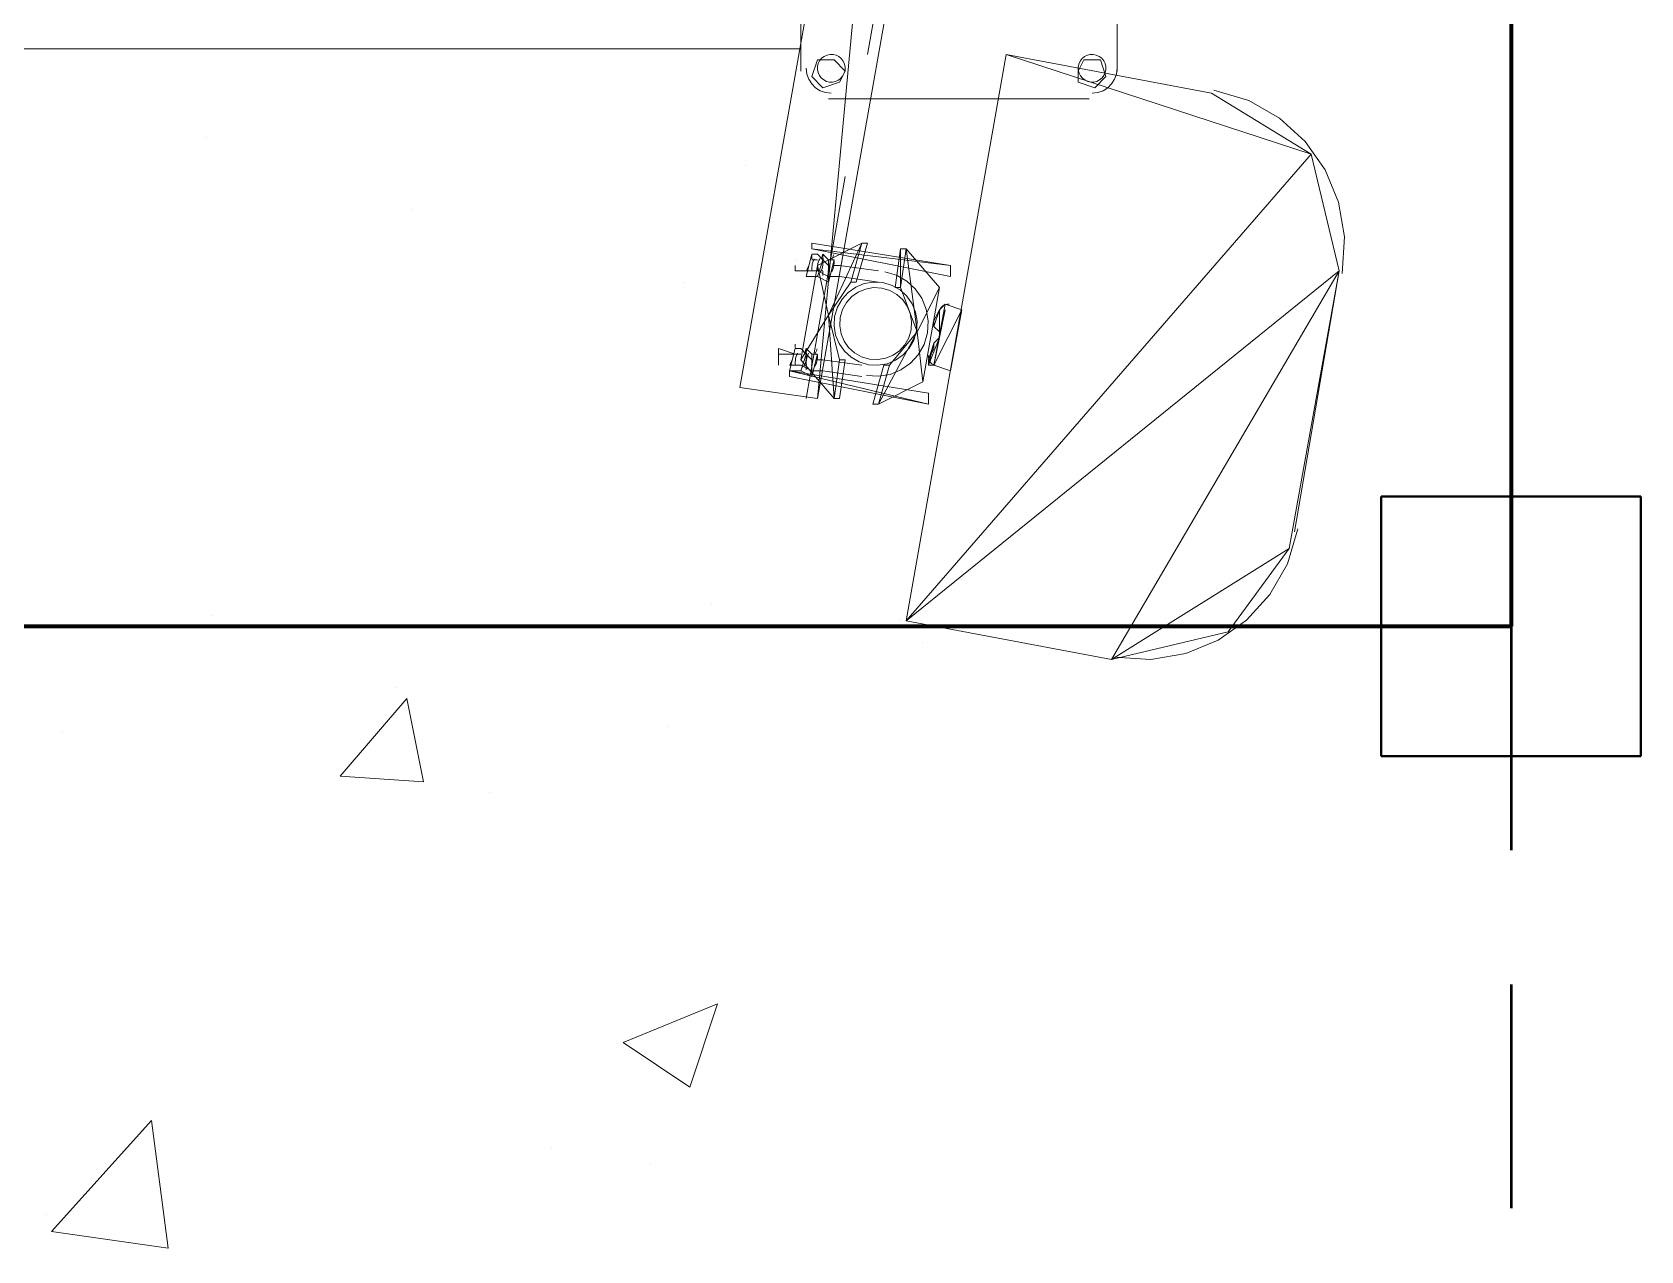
# Paper-space layout '03 Scan Locations' of a CAD drawing. Header units: millimetres. Extents: x 5 to 415, y 5 to 292.
# Drawn here: x 258.52 to 276.5, y 54.57 to 68.18 of the extents above; entities that cross this region are included whole.
import ezdxf

# ---------------------------------------------------------------- set-up
doc = ezdxf.new("R2010")
doc.units = ezdxf.units.MM
doc.linetypes.add('DASHED_REVIEW', pattern=[4, 2.5, -1.5])
for name, color, linetype in [('BEAMS', 7, 'Continuous'), ('EXISTING', 7, 'Continuous'), ('LOAD_BEARING_WALLS', 7, 'Continuous'), ('PHOTO_COLUMNS', 7, 'Continuous'), ('PROPOSED', 7, 'Continuous')]:
    doc.layers.add(name, color=color, linetype=linetype)

# ---------------------------------------------------------------- blocks, each defined once
blk = doc.blocks.new('SHEET_03')
at = {"layer": 'BEAMS', "color": 7, "linetype": 'DASHED_REVIEW', "lineweight": 50}
blk.add_line((275.046, 61.542), (275.046, 39.47), dxfattribs=at)
at = {"layer": 'EXISTING', "color": 254, "linetype": 'Continuous', "lineweight": 30}
blk.add_line((275.046, 155.658), (275.046, 61.542), dxfattribs=at)
at = {"layer": 'EXISTING', "color": 254, "linetype": 'Continuous', "lineweight": 13}
for p, q in [((268.288, 74.686), (266.428, 64.208)), ((267.296, 64.084), (268.288, 74.686)), ((269.156, 74.562), (267.296, 64.084)), ((269.404, 67.928), (268.288, 61.604)), ((268.288, 61.604), (269.404, 67.928)), ((269.404, 67.928), (271.698, 67.494)), ((272.814, 66.812), (269.404, 67.928)), ((271.698, 67.494), (272.814, 66.812)), ((260.476, 66.998), (260.476, 66.998)), ((266.49, 66.688), (266.49, 66.688)), ((268.288, 61.604), (272.814, 66.812)), ((272.814, 66.812), (273.124, 65.51)), ((262.77, 66.192), (262.77, 66.192)), ((267.234, 65.82), (267.234, 65.758)), ((268.784, 65.572), (267.234, 65.82)), ((267.296, 65.572), (267.792, 65.82)), ((267.792, 65.82), (267.296, 65.572)), ((267.792, 65.82), (267.42, 65.014)), ((267.668, 65.386), (267.792, 65.82)), ((267.854, 65.82), (267.73, 65.386)), ((267.73, 65.386), (267.854, 65.82)), ((267.854, 65.82), (267.792, 65.82)), ((267.234, 65.758), (268.784, 65.572)), ((268.784, 65.448), (267.234, 65.758)), ((268.164, 65.324), (268.226, 65.758)), ((268.226, 65.758), (268.226, 65.324)), ((268.226, 65.324), (268.288, 65.758)), ((268.226, 65.758), (268.288, 65.758)), ((268.288, 65.758), (268.412, 64.828)), ((268.412, 64.828), (268.288, 65.758)), ((268.288, 65.758), (268.66, 65.324)), ((267.296, 65.572), (267.11, 64.518)), ((267.42, 65.014), (267.296, 65.572)), ((273.124, 65.51), (268.288, 61.604)), ((268.784, 65.572), (268.784, 65.448)), ((270.582, 61.17), (273.124, 65.51)), ((273.124, 65.51), (272.566, 62.41)), ((265.808, 65.386), (265.808, 65.386)), ((267.42, 65.014), (267.668, 65.386)), ((267.668, 65.386), (267.73, 65.386)), ((268.226, 65.324), (268.164, 65.324)), ((268.412, 64.828), (268.226, 65.324)), ((268.66, 65.324), (268.412, 64.828)), ((268.474, 64.27), (268.66, 65.324)), ((268.66, 65.324), (268.474, 64.27)), ((268.722, 65.138), (268.598, 64.456)), ((268.66, 65.076), (268.598, 64.89)), ((268.598, 64.89), (268.66, 65.076)), ((268.598, 64.456), (268.908, 65.076)), ((268.598, 64.952), (268.66, 65.076)), ((268.66, 65.076), (268.722, 65.138)), ((268.66, 65.076), (268.66, 64.828)), ((268.66, 64.828), (268.66, 65.076)), ((268.66, 65.076), (268.66, 64.766)), ((268.722, 65.076), (268.66, 64.766)), ((268.908, 65.076), (268.722, 65.138)), ((268.722, 65.138), (268.908, 65.076)), ((268.908, 65.076), (268.784, 64.394)), ((267.11, 64.518), (267.42, 65.014)), ((267.42, 65.014), (267.11, 64.518)), ((267.482, 64.084), (267.42, 65.014)), ((267.42, 65.014), (267.544, 64.518)), ((267.544, 64.518), (267.42, 65.014)), ((268.598, 64.89), (268.598, 64.952)), ((268.66, 64.828), (268.598, 64.89)), ((268.412, 64.828), (267.978, 64.022)), ((267.978, 64.022), (268.412, 64.828)), ((268.102, 64.456), (268.412, 64.828)), ((268.412, 64.828), (268.474, 64.27)), ((268.66, 64.766), (268.536, 64.456)), ((268.598, 64.704), (268.536, 64.518)), ((268.536, 64.518), (268.598, 64.704)), ((268.598, 64.704), (268.536, 64.456)), ((268.598, 64.456), (268.66, 64.766)), ((268.598, 64.704), (268.66, 64.766)), ((268.598, 64.642), (268.598, 64.704)), ((268.66, 64.766), (268.66, 64.828)), ((268.536, 64.518), (268.598, 64.642)), ((266.986, 64.394), (266.986, 64.332)), ((268.536, 64.022), (266.986, 64.394)), ((266.986, 64.394), (268.536, 64.146)), ((267.11, 64.518), (267.482, 64.084)), ((267.544, 64.518), (267.482, 64.084)), ((267.482, 64.084), (267.544, 64.518)), ((267.606, 64.518), (267.544, 64.084)), ((267.544, 64.084), (267.606, 64.518)), ((267.606, 64.518), (267.544, 64.518)), ((268.04, 64.456), (267.916, 64.022)), ((267.916, 64.022), (268.04, 64.456)), ((267.978, 64.022), (268.102, 64.456)), ((268.04, 64.456), (268.102, 64.456)), ((268.536, 64.456), (268.536, 64.518)), ((268.598, 64.456), (268.536, 64.456)), ((268.784, 64.394), (268.598, 64.456)), ((266.428, 64.208), (267.296, 64.084)), ((266.986, 64.332), (268.536, 64.022)), ((268.474, 64.27), (267.978, 64.022)), ((267.482, 64.084), (267.544, 64.084)), ((267.978, 64.022), (267.916, 64.022)), ((268.536, 64.146), (268.536, 64.022)), ((272.566, 62.41), (270.582, 61.17)), ((271.884, 61.48), (272.566, 62.41)), ((272.566, 62.41), (271.884, 61.48)), ((260.538, 61.666), (260.538, 61.666)), ((266.118, 61.79), (266.118, 61.79)), ((268.226, 61.604), (268.226, 61.604)), ((268.288, 61.604), (270.582, 61.17)), ((270.582, 61.17), (268.288, 61.604)), ((270.582, 61.17), (271.884, 61.48)), ((271.884, 61.48), (270.582, 61.17)), ((268.474, 61.356), (268.474, 61.356)), ((262.584, 60.86), (262.584, 60.86)), ((261.964, 59.868), (262.708, 60.736)), ((262.894, 59.806), (262.708, 60.736)), ((265.622, 60.426), (265.622, 60.426)), ((258.864, 60.364), (258.864, 60.364)), ((261.964, 59.868), (262.894, 59.806)), ((263.638, 59.682), (263.638, 59.682)), ((265.126, 56.892), (266.18, 57.326)), ((265.87, 56.396), (266.18, 57.326)), ((265.126, 56.892), (265.87, 56.396)), ((258.74, 54.784), (259.856, 56.024)), ((259.856, 56.024), (260.042, 54.598)), ((264.32, 55.714), (264.32, 55.714)), ((265.436, 55.528), (265.436, 55.528)), ((258.678, 54.97), (258.678, 54.97)), ((258.74, 54.784), (260.042, 54.598))]:
    blk.add_line(p, q, dxfattribs=at)
at = {"layer": 'LOAD_BEARING_WALLS', "color": 7, "linetype": 'Continuous', "lineweight": 70}
for p in [(275.046, 155.658), (53.396, 61.542)]:
    blk.add_line(p, (275.046, 61.542), dxfattribs=at)
at = {"layer": 'PHOTO_COLUMNS', "color": 7, "linetype": 'Continuous', "lineweight": 40}
for p, q in [((273.596, 62.992), (276.496, 62.992)), ((273.596, 60.092), (273.596, 62.992)), ((276.496, 62.992), (276.496, 60.092)), ((276.496, 60.092), (273.596, 60.092))]:
    blk.add_line(p, q, dxfattribs=at)
at = {"layer": 'PROPOSED', "color": 250, "linetype": 'Continuous', "lineweight": 13}
for p, q in [((268.35, 70.718), (267.854, 67.928)), ((270.644, 70.656), (270.644, 67.742)), ((267.11, 67.742), (267.11, 68.734)), ((267.11, 67.99), (246.464, 67.99)), ((267.172, 67.773), (267.179, 67.709)), ((267.234, 67.68), (267.296, 67.866)), ((267.296, 67.866), (267.482, 67.866)), ((267.305, 67.826), (267.297, 67.793)), ((267.297, 67.793), (267.297, 67.759)), ((267.297, 67.759), (267.303, 67.726)), ((267.321, 67.857), (267.305, 67.826)), ((267.343, 67.885), (267.321, 67.857)), ((267.372, 67.906), (267.343, 67.885)), ((267.404, 67.921), (267.372, 67.906)), ((267.437, 67.927), (267.404, 67.921)), ((267.471, 67.927), (267.437, 67.927)), ((267.504, 67.919), (267.471, 67.927)), ((267.482, 67.866), (267.606, 67.742)), ((267.535, 67.903), (267.504, 67.919)), ((267.563, 67.881), (267.535, 67.903)), ((267.584, 67.852), (267.563, 67.881)), ((267.599, 67.82), (267.584, 67.852)), ((267.605, 67.787), (267.599, 67.82)), ((267.605, 67.753), (267.605, 67.787)), ((271.698, 67.494), (269.404, 67.928)), ((270.272, 67.866), (270.21, 67.742)), ((270.217, 67.82), (270.211, 67.787)), ((270.211, 67.787), (270.211, 67.753)), ((270.232, 67.852), (270.217, 67.82)), ((270.253, 67.881), (270.232, 67.852)), ((270.281, 67.903), (270.253, 67.881)), ((270.458, 67.866), (270.272, 67.866)), ((270.312, 67.919), (270.281, 67.903)), ((270.345, 67.927), (270.312, 67.919)), ((270.379, 67.927), (270.345, 67.927)), ((270.412, 67.921), (270.379, 67.927)), ((270.444, 67.906), (270.412, 67.921)), ((270.473, 67.885), (270.444, 67.906)), ((270.52, 67.68), (270.458, 67.866)), ((270.495, 67.857), (270.473, 67.885)), ((270.511, 67.826), (270.495, 67.857)), ((270.519, 67.793), (270.511, 67.826)), ((270.513, 67.726), (270.519, 67.759)), ((270.519, 67.759), (270.519, 67.793)), ((270.637, 67.709), (270.644, 67.773)), ((267.179, 67.709), (267.2, 67.65)), ((267.2, 67.65), (267.233, 67.599)), ((267.233, 67.599), (267.276, 67.555)), ((267.358, 67.556), (267.234, 67.68)), ((267.303, 67.726), (267.318, 67.694)), ((267.318, 67.694), (267.339, 67.665)), ((267.339, 67.665), (267.367, 67.643)), ((267.544, 67.618), (267.358, 67.556)), ((267.367, 67.643), (267.398, 67.627)), ((267.398, 67.627), (267.431, 67.619)), ((267.42, 67.742), (267.42, 67.742)), ((267.431, 67.619), (267.465, 67.619)), ((267.465, 67.619), (267.498, 67.625)), ((267.498, 67.625), (267.53, 67.64)), ((267.53, 67.64), (267.559, 67.661)), ((267.606, 67.742), (267.544, 67.618)), ((267.559, 67.661), (267.581, 67.689)), ((267.581, 67.689), (267.597, 67.72)), ((267.597, 67.72), (267.605, 67.753)), ((270.21, 67.742), (270.21, 67.618)), ((270.21, 67.618), (270.396, 67.556)), ((270.211, 67.753), (270.219, 67.72)), ((270.219, 67.72), (270.235, 67.689)), ((270.235, 67.689), (270.257, 67.661)), ((270.257, 67.661), (270.286, 67.64)), ((270.286, 67.64), (270.318, 67.625)), ((270.318, 67.625), (270.351, 67.619)), ((270.334, 67.742), (270.334, 67.742)), ((270.351, 67.619), (270.385, 67.619)), ((270.385, 67.619), (270.418, 67.627)), ((270.396, 67.556), (270.52, 67.68)), ((270.418, 67.627), (270.449, 67.643)), ((270.449, 67.643), (270.477, 67.665)), ((270.477, 67.665), (270.498, 67.694)), ((270.498, 67.694), (270.513, 67.726)), ((270.54, 67.555), (270.583, 67.599)), ((270.583, 67.599), (270.616, 67.65)), ((270.616, 67.65), (270.637, 67.709)), ((267.276, 67.555), (267.328, 67.522)), ((267.328, 67.522), (267.387, 67.501)), ((267.387, 67.501), (267.451, 67.494)), ((270.334, 67.432), (267.42, 67.432)), ((270.365, 67.494), (270.429, 67.501)), ((270.429, 67.501), (270.488, 67.522)), ((270.488, 67.522), (270.54, 67.555)), ((272.117, 67.413), (271.726, 67.529)), ((272.46, 67.217), (272.117, 67.413)), ((272.747, 66.955), (272.46, 67.217)), ((272.969, 66.638), (272.747, 66.955)), ((267.606, 66.564), (267.172, 64.084)), ((273.117, 66.279), (272.969, 66.638)), ((273.184, 65.889), (273.117, 66.279)), ((267.792, 65.82), (267.854, 65.82)), ((273.159, 65.482), (273.184, 65.889)), ((267.048, 65.634), (267.048, 65.634)), ((267.234, 65.696), (267.172, 65.448)), ((267.172, 65.448), (267.234, 65.696)), ((267.234, 65.696), (267.296, 65.696)), ((267.234, 65.696), (267.234, 65.696)), ((267.296, 65.696), (267.234, 65.696)), ((267.235, 65.678), (267.234, 65.67)), ((267.234, 65.67), (267.234, 65.662)), ((267.234, 65.662), (267.234, 65.654)), ((267.234, 65.654), (267.235, 65.647)), ((267.234, 65.634), (267.296, 65.634)), ((267.235, 65.685), (267.235, 65.678)), ((267.235, 65.647), (267.236, 65.639)), ((267.236, 65.639), (267.238, 65.631)), ((267.244, 65.608), (267.239, 65.588)), ((267.251, 65.626), (267.244, 65.608)), ((267.26, 65.644), (267.251, 65.626)), ((267.296, 65.696), (267.358, 65.634)), ((267.358, 65.634), (267.296, 65.696)), ((267.358, 65.634), (267.296, 65.448)), ((267.296, 65.448), (267.358, 65.634)), ((267.306, 65.608), (267.301, 65.588)), ((267.313, 65.626), (267.306, 65.608)), ((267.322, 65.644), (267.313, 65.626)), ((267.334, 65.644), (267.338, 65.65)), ((267.338, 65.65), (267.341, 65.657)), ((267.341, 65.657), (267.345, 65.664)), ((267.345, 65.664), (267.348, 65.671)), ((267.348, 65.671), (267.35, 65.679)), ((267.35, 65.679), (267.352, 65.686)), ((267.352, 65.686), (267.354, 65.694)), ((267.358, 65.615), (267.356, 65.635)), ((267.358, 65.696), (267.42, 65.634)), ((267.358, 65.696), (267.358, 65.634)), ((267.358, 65.634), (267.358, 65.696)), ((267.359, 65.678), (267.358, 65.67)), ((267.358, 65.67), (267.358, 65.662)), ((267.358, 65.662), (267.358, 65.654)), ((267.358, 65.654), (267.359, 65.647)), ((267.358, 65.634), (267.42, 65.572)), ((267.358, 65.595), (267.358, 65.615)), ((267.359, 65.685), (267.359, 65.678)), ((267.359, 65.647), (267.36, 65.639)), ((267.36, 65.639), (267.362, 65.631)), ((267.482, 65.634), (267.42, 65.386)), ((267.42, 65.386), (267.42, 65.634)), ((267.42, 65.634), (267.42, 65.448)), ((267.42, 65.448), (267.42, 65.634)), ((267.42, 65.634), (267.482, 65.634)), ((267.42, 65.634), (267.42, 65.634)), ((267.458, 65.644), (267.462, 65.65)), ((267.462, 65.65), (267.465, 65.657)), ((267.465, 65.657), (267.469, 65.664)), ((267.469, 65.664), (267.472, 65.671)), ((267.472, 65.671), (267.474, 65.679)), ((267.474, 65.679), (267.476, 65.686)), ((267.476, 65.686), (267.478, 65.694)), ((267.482, 65.615), (267.48, 65.635)), ((267.482, 65.595), (267.482, 65.615)), ((268.226, 65.758), (268.164, 65.324)), ((268.288, 65.758), (268.226, 65.758)), ((267.048, 65.51), (267.048, 65.572)), ((267.048, 65.51), (267.172, 65.51)), ((267.172, 65.51), (267.048, 65.51)), ((267.11, 64.518), (267.296, 65.572)), ((267.172, 65.51), (267.296, 65.51)), ((267.172, 65.448), (267.296, 65.448)), ((267.172, 65.448), (267.172, 65.448)), ((267.178, 65.52), (267.176, 65.512)), ((267.18, 65.527), (267.178, 65.52)), ((267.182, 65.535), (267.18, 65.527)), ((267.185, 65.542), (267.182, 65.535)), ((267.189, 65.549), (267.185, 65.542)), ((267.192, 65.556), (267.189, 65.549)), ((267.196, 65.562), (267.192, 65.556)), ((267.236, 65.569), (267.234, 65.549)), ((267.234, 65.549), (267.234, 65.529)), ((267.234, 65.529), (267.236, 65.509)), ((267.239, 65.588), (267.236, 65.569)), ((267.298, 65.569), (267.296, 65.549)), ((267.296, 65.549), (267.296, 65.529)), ((267.296, 65.529), (267.298, 65.509)), ((267.296, 65.51), (267.42, 65.448)), ((267.296, 65.448), (267.42, 65.386)), ((267.296, 65.448), (267.296, 65.448)), ((267.42, 65.386), (267.296, 65.448)), ((267.301, 65.588), (267.298, 65.569)), ((267.302, 65.458), (267.3, 65.45)), ((267.304, 65.465), (267.302, 65.458)), ((267.306, 65.473), (267.304, 65.465)), ((267.309, 65.48), (267.306, 65.473)), ((267.313, 65.487), (267.309, 65.48)), ((267.316, 65.494), (267.313, 65.487)), ((267.32, 65.5), (267.316, 65.494)), ((267.332, 65.5), (267.341, 65.518)), ((267.341, 65.518), (267.348, 65.536)), ((267.348, 65.536), (267.353, 65.556)), ((267.353, 65.556), (267.356, 65.575)), ((267.356, 65.505), (267.354, 65.513)), ((267.356, 65.575), (267.358, 65.595)), ((267.357, 65.497), (267.356, 65.505)), ((267.358, 65.49), (267.357, 65.497)), ((267.357, 65.459), (267.358, 65.466)), ((267.358, 65.482), (267.358, 65.49)), ((267.358, 65.474), (267.358, 65.482)), ((267.358, 65.466), (267.358, 65.474)), ((267.418, 65.505), (267.416, 65.513)), ((267.419, 65.497), (267.418, 65.505)), ((267.42, 65.49), (267.419, 65.497)), ((267.419, 65.459), (267.42, 65.466)), ((267.42, 65.482), (267.42, 65.49)), ((267.42, 65.474), (267.42, 65.482)), ((267.42, 65.466), (267.42, 65.474)), ((267.42, 65.386), (267.42, 65.448)), ((267.42, 65.448), (267.42, 65.386)), ((267.544, 65.448), (267.42, 65.448)), ((267.456, 65.5), (267.465, 65.518)), ((267.465, 65.518), (267.472, 65.536)), ((267.472, 65.536), (267.477, 65.556)), ((267.477, 65.556), (267.48, 65.575)), ((267.48, 65.575), (267.482, 65.595)), ((267.544, 65.572), (267.482, 65.572)), ((267.978, 65.51), (267.544, 65.572)), ((267.978, 65.386), (267.544, 65.448)), ((268.18, 65.462), (268.049, 65.501)), ((268.294, 65.397), (268.18, 65.462)), ((272.628, 62.596), (273.124, 65.51)), ((267.42, 65.386), (267.42, 65.386)), ((267.64, 65.27), (267.571, 65.195)), ((267.724, 65.329), (267.64, 65.27)), ((267.753, 65.274), (267.681, 65.224)), ((267.818, 65.368), (267.724, 65.329)), ((267.835, 65.308), (267.753, 65.274)), ((267.921, 65.385), (267.818, 65.368)), ((267.924, 65.323), (267.835, 65.308)), ((268.028, 65.379), (267.921, 65.385)), ((268.017, 65.318), (267.924, 65.323)), ((268.106, 65.291), (268.017, 65.318)), ((268.131, 65.348), (268.028, 65.379)), ((268.184, 65.247), (268.106, 65.291)), ((268.221, 65.297), (268.131, 65.348)), ((268.25, 65.187), (268.184, 65.247)), ((268.296, 65.228), (268.221, 65.297)), ((268.39, 65.31), (268.294, 65.397)), ((268.464, 65.204), (268.39, 65.31)), ((267.52, 65.105), (267.489, 65.002)), ((267.571, 65.195), (267.52, 65.105)), ((267.577, 65.08), (267.55, 64.991)), ((267.621, 65.158), (267.577, 65.08)), ((267.681, 65.224), (267.621, 65.158)), ((268.3, 65.115), (268.25, 65.187)), ((268.355, 65.144), (268.296, 65.228)), ((268.334, 65.033), (268.3, 65.115)), ((268.394, 65.05), (268.355, 65.144)), ((268.513, 65.084), (268.464, 65.204)), ((268.535, 64.954), (268.513, 65.084)), ((268.668, 65.082), (268.661, 65.061)), ((268.678, 65.1), (268.668, 65.082)), ((268.692, 65.115), (268.678, 65.1)), ((268.708, 65.127), (268.692, 65.115)), ((268.727, 65.134), (268.708, 65.127)), ((268.748, 65.138), (268.727, 65.134)), ((268.769, 65.137), (268.748, 65.138)), ((267.489, 65.002), (267.483, 64.895)), ((267.483, 64.895), (267.5, 64.792)), ((267.55, 64.991), (267.545, 64.898)), ((267.545, 64.898), (267.56, 64.809)), ((268.349, 64.944), (268.334, 65.033)), ((268.344, 64.851), (268.349, 64.944)), ((268.411, 64.947), (268.394, 65.05)), ((268.405, 64.84), (268.411, 64.947)), ((268.527, 64.819), (268.535, 64.954)), ((268.66, 64.89), (268.66, 64.89)), ((267.5, 64.792), (267.539, 64.698)), ((267.56, 64.809), (267.594, 64.727)), ((267.594, 64.727), (267.644, 64.655)), ((268.273, 64.684), (268.317, 64.762)), ((268.317, 64.762), (268.344, 64.851)), ((268.323, 64.647), (268.374, 64.737)), ((268.374, 64.737), (268.405, 64.84)), ((268.488, 64.688), (268.527, 64.819)), ((268.598, 64.766), (268.598, 64.766)), ((267.048, 64.58), (266.862, 64.642)), ((266.862, 64.642), (266.862, 64.58)), ((266.862, 64.456), (266.862, 64.642)), ((266.862, 64.642), (266.862, 64.456)), ((266.862, 64.58), (267.048, 64.58)), ((266.986, 64.394), (267.048, 64.642)), ((267.048, 64.642), (266.986, 64.394)), ((267.049, 64.686), (267.048, 64.678)), ((267.048, 64.678), (267.048, 64.67)), ((267.048, 64.67), (267.048, 64.662)), ((267.048, 64.662), (267.049, 64.655)), ((267.048, 64.642), (267.11, 64.642)), ((267.048, 64.642), (267.048, 64.642)), ((267.11, 64.642), (267.048, 64.642)), ((267.048, 64.58), (267.11, 64.58)), ((267.049, 64.693), (267.049, 64.686)), ((267.049, 64.655), (267.05, 64.647)), ((267.05, 64.647), (267.052, 64.639)), ((267.053, 64.534), (267.05, 64.515)), ((267.058, 64.554), (267.053, 64.534)), ((267.065, 64.572), (267.058, 64.554)), ((267.074, 64.59), (267.065, 64.572)), ((267.11, 64.642), (267.172, 64.58)), ((267.172, 64.58), (267.11, 64.642)), ((267.11, 64.394), (267.172, 64.58)), ((267.172, 64.58), (267.11, 64.394)), ((267.148, 64.59), (267.152, 64.596)), ((267.152, 64.596), (267.155, 64.603)), ((267.155, 64.603), (267.159, 64.61)), ((267.159, 64.61), (267.162, 64.617)), ((267.162, 64.617), (267.164, 64.625)), ((267.164, 64.625), (267.166, 64.632)), ((267.166, 64.632), (267.168, 64.64)), ((267.172, 64.561), (267.17, 64.581)), ((267.17, 64.521), (267.172, 64.541)), ((267.172, 64.642), (267.234, 64.58)), ((267.172, 64.58), (267.172, 64.642)), ((267.173, 64.631), (267.172, 64.624)), ((267.172, 64.624), (267.172, 64.616)), ((267.172, 64.616), (267.172, 64.608)), ((267.172, 64.608), (267.172, 64.6)), ((267.172, 64.6), (267.173, 64.593)), ((267.172, 64.58), (267.234, 64.518)), ((267.172, 64.541), (267.172, 64.561)), ((267.173, 64.593), (267.174, 64.585)), ((267.174, 64.585), (267.176, 64.577)), ((267.177, 64.534), (267.174, 64.515)), ((267.182, 64.554), (267.177, 64.534)), ((267.189, 64.572), (267.182, 64.554)), ((267.198, 64.59), (267.189, 64.572)), ((267.234, 64.332), (267.296, 64.58)), ((267.234, 64.58), (267.234, 64.394)), ((267.234, 64.394), (267.234, 64.58)), ((267.234, 64.58), (267.234, 64.332)), ((267.234, 64.332), (267.234, 64.58)), ((267.296, 64.58), (267.234, 64.58)), ((267.234, 64.58), (267.234, 64.58)), ((267.272, 64.59), (267.276, 64.596)), ((267.276, 64.596), (267.279, 64.603)), ((267.279, 64.603), (267.283, 64.61)), ((267.283, 64.61), (267.286, 64.617)), ((267.286, 64.617), (267.288, 64.625)), ((267.288, 64.625), (267.29, 64.632)), ((267.29, 64.632), (267.292, 64.64)), ((267.296, 64.561), (267.294, 64.581)), ((267.294, 64.521), (267.296, 64.541)), ((267.296, 64.541), (267.296, 64.561)), ((267.539, 64.698), (267.598, 64.614)), ((267.598, 64.614), (267.673, 64.545)), ((267.644, 64.655), (267.71, 64.595)), ((267.673, 64.545), (267.763, 64.494)), ((267.71, 64.595), (267.788, 64.551)), ((267.788, 64.551), (267.877, 64.524)), ((267.877, 64.524), (267.97, 64.519)), ((267.97, 64.519), (268.059, 64.534)), ((268.059, 64.534), (268.141, 64.568)), ((268.141, 64.568), (268.213, 64.618)), ((268.17, 64.513), (268.254, 64.572)), ((268.213, 64.618), (268.273, 64.684)), ((268.254, 64.572), (268.323, 64.647)), ((268.336, 64.478), (268.423, 64.574)), ((268.423, 64.574), (268.488, 64.688)), ((268.537, 64.565), (268.536, 64.544)), ((268.536, 64.544), (268.54, 64.523)), ((268.54, 64.523), (268.547, 64.504)), ((268.598, 64.642), (268.598, 64.642)), ((266.986, 64.456), (267.11, 64.456)), ((266.986, 64.394), (267.11, 64.394)), ((266.986, 64.394), (266.986, 64.394)), ((266.992, 64.466), (266.99, 64.458)), ((266.994, 64.473), (266.992, 64.466)), ((266.996, 64.481), (266.994, 64.473)), ((266.999, 64.488), (266.996, 64.481)), ((267.003, 64.495), (266.999, 64.488)), ((267.006, 64.502), (267.003, 64.495)), ((267.01, 64.508), (267.006, 64.502)), ((267.05, 64.515), (267.048, 64.495)), ((267.048, 64.495), (267.048, 64.475)), ((267.048, 64.475), (267.05, 64.455)), ((267.11, 64.456), (267.234, 64.394)), ((267.11, 64.394), (267.234, 64.332)), ((267.11, 64.394), (267.11, 64.394)), ((267.234, 64.332), (267.11, 64.394)), ((267.116, 64.404), (267.114, 64.396)), ((267.118, 64.411), (267.116, 64.404)), ((267.12, 64.419), (267.118, 64.411)), ((267.123, 64.426), (267.12, 64.419)), ((267.127, 64.433), (267.123, 64.426)), ((267.13, 64.44), (267.127, 64.433)), ((267.134, 64.446), (267.13, 64.44)), ((267.146, 64.446), (267.155, 64.464)), ((267.155, 64.464), (267.162, 64.482)), ((267.162, 64.482), (267.167, 64.502)), ((267.167, 64.502), (267.17, 64.521)), ((267.17, 64.451), (267.168, 64.459)), ((267.171, 64.443), (267.17, 64.451)), ((267.172, 64.436), (267.171, 64.443)), ((267.171, 64.412), (267.172, 64.42)), ((267.171, 64.405), (267.171, 64.412)), ((267.174, 64.515), (267.172, 64.495)), ((267.172, 64.495), (267.172, 64.475)), ((267.172, 64.475), (267.174, 64.455)), ((267.172, 64.428), (267.172, 64.436)), ((267.172, 64.42), (267.172, 64.428)), ((267.232, 64.451), (267.23, 64.459)), ((267.233, 64.443), (267.232, 64.451)), ((267.234, 64.436), (267.233, 64.443)), ((267.233, 64.405), (267.234, 64.412)), ((267.234, 64.428), (267.234, 64.436)), ((267.234, 64.42), (267.234, 64.428)), ((267.234, 64.412), (267.234, 64.42)), ((267.234, 64.332), (267.234, 64.394)), ((267.234, 64.394), (267.234, 64.332)), ((267.358, 64.394), (267.234, 64.394)), ((267.27, 64.446), (267.279, 64.464)), ((267.279, 64.464), (267.286, 64.482)), ((267.286, 64.482), (267.291, 64.502)), ((267.291, 64.502), (267.294, 64.521)), ((267.358, 64.518), (267.296, 64.518)), ((267.792, 64.456), (267.358, 64.518)), ((267.792, 64.332), (267.358, 64.394)), ((267.544, 64.518), (267.606, 64.518)), ((267.763, 64.494), (267.866, 64.463)), ((267.866, 64.463), (267.973, 64.457)), ((267.973, 64.457), (268.076, 64.474)), ((267.98, 64.333), (268.11, 64.355)), ((268.102, 64.456), (268.04, 64.456)), ((268.076, 64.474), (268.17, 64.513)), ((268.11, 64.355), (268.23, 64.404)), ((268.23, 64.404), (268.336, 64.478)), ((268.547, 64.504), (268.559, 64.488)), ((268.559, 64.488), (268.574, 64.474)), ((268.574, 64.474), (268.592, 64.464)), ((268.592, 64.464), (268.613, 64.457)), ((268.598, 64.456), (268.784, 64.394)), ((267.234, 64.332), (267.234, 64.332)), ((267.845, 64.341), (267.98, 64.333)), ((272.547, 62.239), (272.663, 62.63)), ((272.351, 61.896), (272.547, 62.239)), ((272.089, 61.609), (272.351, 61.896)), ((271.772, 61.387), (272.089, 61.609)), ((271.413, 61.239), (271.772, 61.387)), ((270.616, 61.197), (271.023, 61.172)), ((271.023, 61.172), (271.413, 61.239))]:
    blk.add_line(p, q, dxfattribs=at)

psp = doc.layouts.new('03 Scan Locations')

# ---------------------------------------------------------------- block references
psp.add_blockref('SHEET_03', (0, 0))

doc.saveas('drawing.dxf')
